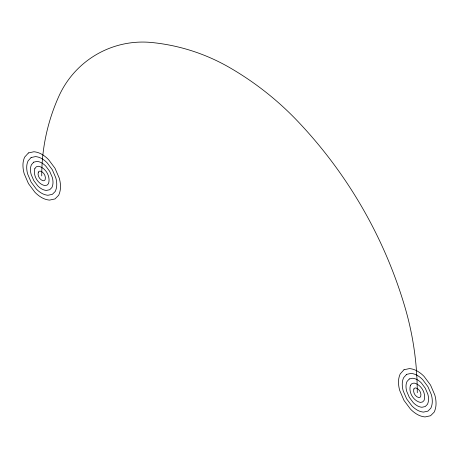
<?xml version="1.0" encoding="UTF-8"?>
<svg xmlns="http://www.w3.org/2000/svg" width="459" height="459" viewBox="0 0 459 459"><rect width="100%" height="100%" fill="white"/><g stroke="black" fill="none" stroke-linecap="round" stroke-linejoin="round"><path stroke-width="0.69" d="M41.729 175.929A193.755 193.755 0 0 1 58.953 96.069A91.88 91.88 0 0 1 151.722 42.509A193.755 193.755 0 0 1 229.5 67.519A303.451 303.451 0 0 1 298.075 121.629A458.432 458.432 0 0 1 404.7 306.314A303.451 303.451 0 0 1 417.271 392.755M34.907 168.401C32.727 175.372 37.713 184.002 44.839 185.602L47.036 185.132L48.505 183.657C50.794 176.64 45.814 167.879 38.613 166.256L36.416 166.732L34.907 168.401M38.315 172.165C37.231 175.654 39.721 179.968 43.284 180.766L44.385 180.53L45.12 179.796C46.261 176.285 43.771 171.907 40.174 171.092L39.072 171.333L38.315 172.165M410.449 385.221C408.275 392.193 413.261 400.827 420.387 402.428L422.584 401.952L424.053 400.483C426.336 393.461 421.362 384.699 414.161 383.081L411.964 383.552L410.449 385.221M413.863 388.985C412.773 392.474 415.263 396.788 418.826 397.592L419.928 397.351L420.662 396.616C421.804 393.105 419.319 388.727 415.716 387.918L414.615 388.153L413.863 388.985M28.452 152.933L24.671 157.104A19.376 19.376 0 0 0 22.95 165.091A30.346 30.346 0 0 0 24.207 173.737L28.452 183.6L34.873 192.201A30.346 30.346 0 0 0 41.729 197.611A19.376 19.376 0 0 0 49.503 200.113L55.005 198.931L58.677 195.253A20.575 20.575 0 0 0 60.502 186.773A30.346 30.346 0 0 0 59.245 178.126L55.005 168.264L48.585 159.663A30.346 30.346 0 0 0 41.729 154.247A19.376 19.376 0 0 0 33.949 151.745L28.452 152.933M31.103 157.535L28.085 160.868A15.503 15.503 0 0 0 26.708 167.26A24.275 24.275 0 0 0 27.712 174.173L31.103 182.062L36.244 188.947A24.275 24.275 0 0 0 41.729 193.279A15.503 15.503 0 0 0 47.948 195.276L52.349 194.329L55.287 191.392A16.461 16.461 0 0 0 56.75 184.604A24.275 24.275 0 0 0 55.746 177.69L52.349 169.801L47.214 162.916A24.275 24.275 0 0 0 41.729 158.584A15.503 15.503 0 0 0 35.504 156.582L31.103 157.535M33.759 162.136L31.493 164.638A11.624 11.624 0 0 0 30.46 169.428A18.205 18.205 0 0 0 31.218 174.615L33.759 180.53L37.615 185.694A18.205 18.205 0 0 0 41.729 188.942A11.624 11.624 0 0 0 46.393 190.439L49.692 189.728L51.896 187.524A12.341 12.341 0 0 0 52.992 182.435A18.205 18.205 0 0 0 52.24 177.249L49.692 171.333L45.843 166.169A18.205 18.205 0 0 0 41.729 162.922A11.624 11.624 0 0 0 37.059 161.419L33.759 162.136M403.995 369.753L400.219 373.924A19.376 19.376 0 0 0 398.498 381.911A30.346 30.346 0 0 0 399.755 390.557L403.995 400.42L410.415 409.026A30.346 30.346 0 0 0 417.271 414.437A19.376 19.376 0 0 0 425.051 416.938L430.548 415.751L434.22 412.073A20.575 20.575 0 0 0 436.05 403.593A30.346 30.346 0 0 0 434.793 394.952L430.548 385.09L424.127 376.483A30.346 30.346 0 0 0 417.271 371.073A19.376 19.376 0 0 0 409.497 368.571L403.995 369.753M406.651 374.355L403.627 377.688A15.503 15.503 0 0 0 402.25 384.08A24.275 24.275 0 0 0 403.254 390.993L406.651 398.888L411.786 405.767A24.275 24.275 0 0 0 417.271 410.099A15.503 15.503 0 0 0 423.496 412.102L427.897 411.149L430.829 408.212A16.461 16.461 0 0 0 432.292 401.424A24.275 24.275 0 0 0 431.288 394.51L427.897 386.621L422.756 379.736A24.275 24.275 0 0 0 417.271 375.405A15.503 15.503 0 0 0 411.052 373.408L406.651 374.355M409.308 378.956L407.041 381.458A11.624 11.624 0 0 0 406.008 386.249A18.205 18.205 0 0 0 406.76 391.435L409.308 397.351L413.157 402.514A18.205 18.205 0 0 0 417.271 405.762A11.624 11.624 0 0 0 421.941 407.265L425.241 406.554L427.444 404.345A12.341 12.341 0 0 0 428.54 399.255A18.205 18.205 0 0 0 427.782 394.069L425.241 388.153L421.385 382.99A18.205 18.205 0 0 0 417.271 379.742A11.624 11.624 0 0 0 412.607 378.245L409.308 378.956"/></g></svg>
